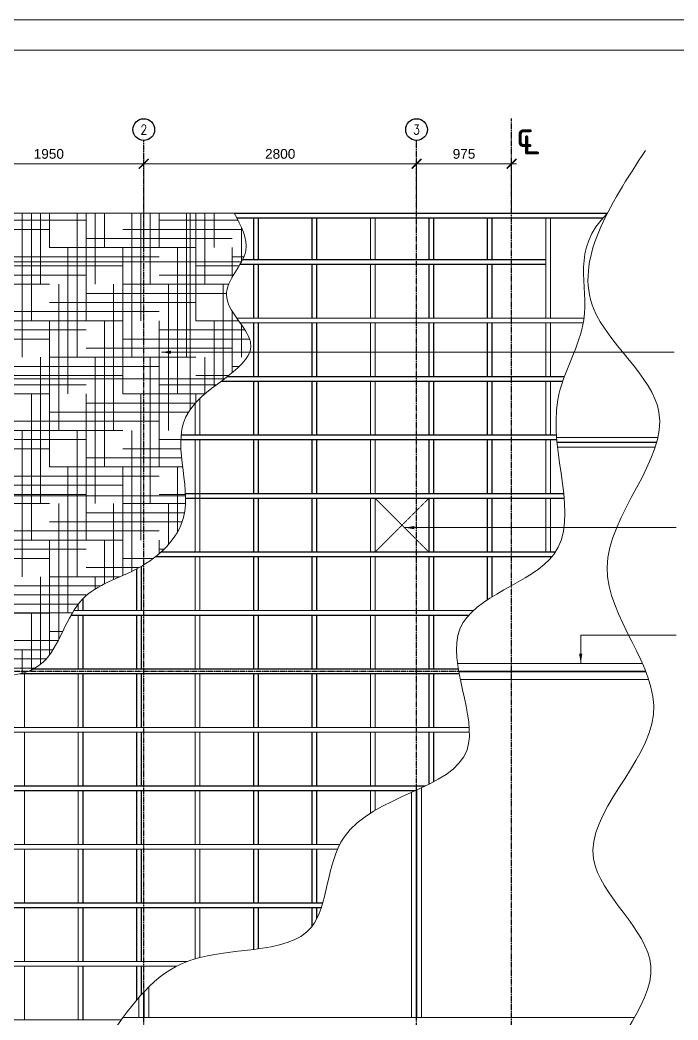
# Model space of a CAD drawing. Header units: millimetres. Extents: x -848390 to 452399, y -324112 to 148491.
# Drawn here: x -367107 to -360352, y -263308 to -253050 of the extents above; entities that cross this region are included whole.
import ezdxf
from ezdxf.enums import TextEntityAlignment as Align

# ---------------------------------------------------------------- set-up
doc = ezdxf.new("R2010")
doc.units = ezdxf.units.MM
doc.header["$PDSIZE"] = 200
doc.linetypes.add('CENTER2', pattern=[1.125, 0.75, -0.125, 0.125, -0.125])
doc.linetypes.add('HIDDEN', pattern=[9.525, 6.35, -3.175])
doc.layers.get('0').update_dxf_attribs({"lineweight": 13})
doc.layers.get('DEFPOINTS').update_dxf_attribs({"lineweight": 13})
for name, color, linetype in [('0DIM', 7, 'Continuous'), ('DIM', 7, 'Continuous'), ('GRID', 2, 'CENTER2'), ('TEXT', 7, 'Continuous')]:
    doc.layers.add(name, color=color, linetype=linetype)
doc.layers.add('I beam', color=15, linetype='HIDDEN', lineweight=9)
doc.layers.add('Roof sheet', color=1, linetype='Continuous', lineweight=9)
doc.styles.add('ARIAL', font='arial.ttf')
doc.styles.add('ROMANC', font='romanc', dxfattribs={"width": 0.8, "height": 0.38})
doc.dimstyles.new('1X50', dxfattribs={"dimscale": 50, "dimtxt": 2, "dimasz": 2, "dimexe": 1, "dimexo": 1, "dimgap": 1, "dimtad": 1, "dimdec": 0, "dimrnd": 1, "dimzin": 0, "dimdsep": 46, "dimtxsty": 'ARIAL', "dimblk": 'ARCHTICK', "dimcen": 2, "dimdle": 1, "dimclrd": 256, "dimclre": 256, "dimclrt": 7, "dimadec": 0, "dimazin": 0, "dimtfac": 1, "dimtdec": 0, "dimtofl": 0, "dimtmove": 0, "dimatfit": 3, "dimfxl": 0.18, "dimtolj": 1, "dimtzin": 0, "dimlwd": 9, "dimlwe": 9, "dimarcsym": 0})

# ---------------------------------------------------------------- blocks, each defined once
blk = doc.blocks.new('_ArchTick')
at = {"color": 0, "const_width": 0.15}
blk.add_lwpolyline([(-0.5, -0.5), (0.5, 0.5)], dxfattribs=at)
blk = doc.blocks.new('*D649')
at = {"layer": 'DEFPOINTS', "color": 0, "transparency": 16777216}
for p in [(-365836, -254525), (-367786, -254772), (-365836, -255453)]:
    blk.add_point(p, dxfattribs=at)
at = {"layer": 'DIM', "lineweight": 9, "transparency": 16777216}
for p, q in [((-367786, -254722), (-367786, -254475)), ((-365836, -255403), (-365836, -254475)), ((-367836, -254525), (-365786, -254525))]:
    blk.add_line(p, q, dxfattribs=at)
at = {"layer": 'DIM', "lineweight": 9, "transparency": 16777216, "xscale": 100, "yscale": 100, "zscale": 100, "rotation": 180}
blk.add_blockref('_ArchTick', (-367786, -254525), dxfattribs=at)
at = {"layer": 'DIM', "lineweight": 9, "transparency": 16777216, "xscale": 100, "yscale": 100, "zscale": 100}
blk.add_blockref('_ArchTick', (-365836, -254525), dxfattribs=at)
at = {"layer": 'DIM', "color": 7, "transparency": 16777216, "insert": (-366811, -254424), "char_height": 100, "attachment_point": 5, "style": 'ARIAL'}
blk.add_mtext('\\A1;1950', dxfattribs=at)
blk = doc.blocks.new('*D650')
at = {"layer": 'DEFPOINTS', "color": 0, "transparency": 16777216}
for p in [(-363036, -254525), (-363036, -255032), (-365836, -255453)]:
    blk.add_point(p, dxfattribs=at)
at = {"layer": 'DIM', "lineweight": 9, "transparency": 16777216}
for p, q in [((-365836, -255403), (-365836, -254475)), ((-363036, -254982), (-363036, -254475)), ((-365886, -254525), (-362986, -254525))]:
    blk.add_line(p, q, dxfattribs=at)
at = {"layer": 'DIM', "lineweight": 9, "transparency": 16777216, "xscale": 100, "yscale": 100, "zscale": 100, "rotation": 180}
blk.add_blockref('_ArchTick', (-365836, -254525), dxfattribs=at)
at = {"layer": 'DIM', "lineweight": 9, "transparency": 16777216, "xscale": 100, "yscale": 100, "zscale": 100}
blk.add_blockref('_ArchTick', (-363036, -254525), dxfattribs=at)
at = {"layer": 'DIM', "color": 7, "transparency": 16777216, "insert": (-364436, -254424), "char_height": 100, "attachment_point": 5, "style": 'ARIAL'}
blk.add_mtext('\\A1;2800', dxfattribs=at)
blk = doc.blocks.new('*D651')
at = {"layer": 'DEFPOINTS', "color": 0, "transparency": 16777216}
for p in [(-362061, -254525), (-363036, -255032), (-362061, -255033)]:
    blk.add_point(p, dxfattribs=at)
at = {"layer": 'DIM', "lineweight": 9, "transparency": 16777216}
for p, q in [((-363036, -254982), (-363036, -254475)), ((-362061, -254983), (-362061, -254475)), ((-363086, -254525), (-362011, -254525))]:
    blk.add_line(p, q, dxfattribs=at)
at = {"layer": 'DIM', "lineweight": 9, "transparency": 16777216, "xscale": 100, "yscale": 100, "zscale": 100, "rotation": 180}
blk.add_blockref('_ArchTick', (-363036, -254525), dxfattribs=at)
at = {"layer": 'DIM', "lineweight": 9, "transparency": 16777216, "xscale": 100, "yscale": 100, "zscale": 100}
blk.add_blockref('_ArchTick', (-362061, -254525), dxfattribs=at)
at = {"layer": 'DIM', "color": 7, "transparency": 16777216, "insert": (-362549, -254424), "char_height": 100, "attachment_point": 5, "style": 'ARIAL'}
blk.add_mtext('\\A1;975', dxfattribs=at)

msp = doc.modelspace()

# ---------------------------------------------------------------- hatches: boundary and pattern name
at = {"layer": 'Roof sheet'}
h = msp.add_hatch(dxfattribs=at)
h.set_pattern_fill('HOUND', color=8, scale=1500, style=0)
h.set_pattern_definition([(0, (-663052.49, -121885.6), (375, 93.75), [1500, -750]), (90, (-663052.49, -121885.6), (-93.75, -375), [1500, -750])])
edge = h.paths.add_edge_path()
edge.add_spline(control_points=[(-368707.22203, -260222.56946), (-368560.32826, -260077.43739), (-368379.20072, -259900.30312), (-368146.2036, -259830.45149), (-368107.22203, -259821.3749)], knot_values=[1939.246664808, 1939.246664808, 1939.246664808, 1939.246664808, 2536.7092923354, 2652.850156793, 2652.850156793, 2652.850156793, 2652.850156793], degree=3, periodic=0)
edge.add_spline(control_points=[(-368107.22203, -259821.3749), (-368005.58187, -259797.70868), (-367896.73079, -259789.62419), (-367786.22203, -259787.37542)], knot_values=[2652.850156793, 2652.850156793, 2652.850156793, 2652.850156793, 2955.6746903899, 2955.6746903899, 2955.6746903899, 2955.6746903899], degree=3, periodic=0)
edge.add_line((-367786.22203, -259787.37542), (-367786.22203, -259731.95579))
edge.add_line((-367786.22203, -259731.95579), (-370159.42271, -259731.95579))
edge.add_line((-370159.42271, -259731.95579), (-370159.42271, -260464.70147))
edge.add_spline(control_points=[(-370159.42271, -260464.70147), (-370074.34907, -260495.15423), (-369990.08296, -260523.05901), (-369907.22203, -260546.53007)], knot_values=[323.8926960087, 323.8926960087, 323.8926960087, 323.8926960087, 563.6027752812, 563.6027752812, 563.6027752812, 563.6027752812], degree=3, periodic=0)
edge.add_spline(control_points=[(-369907.22203, -260546.53007), (-369694.60452, -260606.75578), (-369491.23886, -260637.7893), (-369307.22203, -260607.77184)], knot_values=[563.6027752812, 563.6027752812, 563.6027752812, 563.6027752812, 1178.6882760509, 1178.6882760509, 1178.6882760509, 1178.6882760509], degree=3, periodic=0)
edge.add_spline(control_points=[(-369307.22203, -260607.77184), (-369231.88217, -260595.48215), (-369057.8717, -260541.12055), (-368906.79125, -260414.4083), (-368819.48752, -260331.95579)], knot_values=[1178.6882760509, 1178.6882760509, 1178.6882760509, 1178.6882760509, 1430.5155352752, 1786.492398277, 1786.492398277, 1786.492398277, 1786.492398277], degree=3, periodic=0)
edge.add_spline(control_points=[(-368819.48752, -260331.95579), (-368782.02436, -260296.57436), (-368744.7786, -260259.67562), (-368707.22203, -260222.56946)], knot_values=[1786.492398277, 1786.492398277, 1786.492398277, 1786.492398277, 1939.246664808, 1939.246664808, 1939.246664808, 1939.246664808], degree=3, periodic=0)
edge = h.paths.add_edge_path()
edge.add_line((-367024.07789, -259731.95579), (-367786.22203, -259731.95579))
edge.add_line((-367786.22203, -259731.95579), (-367786.22203, -259787.37542))
edge.add_spline(control_points=[(-367786.22203, -259787.37542), (-367693.29351, -259785.48439), (-367599.19277, -259787.72002), (-367507.22203, -259788.28691)], knot_values=[2955.6746903899, 2955.6746903899, 2955.6746903899, 2955.6746903899, 3210.3244925355, 3210.3244925355, 3210.3244925355, 3210.3244925355], degree=3, periodic=0)
edge.add_spline(control_points=[(-367507.22203, -259788.28691), (-367330.50069, -259789.37618), (-367161.64357, -259784.30419), (-367024.07789, -259731.95579)], knot_values=[3210.3244925355, 3210.3244925355, 3210.3244925355, 3210.3244925355, 3699.6328191842, 3699.6328191842, 3699.6328191842, 3699.6328191842], degree=3, periodic=0)
edge = h.paths.add_edge_path()
edge.add_spline(control_points=[(-367786.22203, -256563.67189), (-367818.85262, -256582.42794), (-368041.74586, -256681.64451), (-368543.32733, -256586.66794), (-368763.29225, -257352.26314), (-369435.32879, -257104.04094), (-369712.92759, -257669.78642), (-370036.7798, -257679.29366), (-370159.42271, -257658.74151)], knot_values=[327.8678902139, 327.8678902139, 327.8678902139, 327.8678902139, 432.0567212384, 995.3424965066, 1676.0810010595, 2072.3143224013, 2724.3352079747, 3084.0622455684, 3084.0622455684, 3084.0622455684, 3084.0622455684], degree=3, periodic=0)
edge.add_line((-370159.42271, -257658.74151), (-370159.42271, -259731.95579))
edge.add_line((-370159.42271, -259731.95579), (-367786.22203, -259731.95579))
edge.add_line((-367786.22203, -259731.95579), (-367786.22203, -256563.67189))
h.paths.add_polyline_path([(-364898.63299, -255050.09968), (-364908.56841, -255031.95579), (-365836.22203, -255031.95579), (-365836.22203, -258639.75285), (-365832.49345, -258637.48967), (-365815.61558, -258626.8811), (-365798.9008, -258616.0031), (-365782.36192, -258604.85904), (-365766.01172, -258593.4523), (-365749.863, -258581.78624), (-365733.92855, -258569.86424), (-365718.22117, -258557.68965), (-365702.75365, -258545.26586), (-365687.53879, -258532.59622), (-365672.58939, -258519.68411), (-365657.91823, -258506.53289), (-365643.53811, -258493.14594), (-365629.46182, -258479.52663), (-365615.70217, -258465.67832), (-365602.27194, -258451.60438), (-365589.18392, -258437.30818), (-365576.45093, -258422.7931), (-365564.08574, -258408.06249), (-365552.10115, -258393.11973), (-365540.50996, -258377.96819), (-365529.32496, -258362.61124), (-365518.55895, -258347.05224), (-365508.22472, -258331.29456), (-365498.33506, -258315.34158), (-365488.90277, -258299.19666), (-365479.94065, -258282.86317), (-365471.46149, -258266.34448), (-365463.47808, -258249.64396), (-365456.00321, -258232.76498), (-365449.04969, -258215.71091), (-365442.63031, -258198.48511), (-365436.75786, -258181.09096), (-365431.44513, -258163.53182), (-365426.70452, -258145.8111), (-365422.53325, -258127.93348), (-365418.90923, -258109.90529), (-365415.80912, -258091.73293), (-365413.20958, -258073.42285), (-365411.08727, -258054.98145), (-365409.41884, -258036.41517), (-365408.18097, -258017.73042), (-365407.35031, -257998.93364), (-365406.90351, -257980.03125), (-365406.81724, -257961.02966), (-365407.06816, -257941.9353), (-365407.63293, -257922.7546), (-365408.4882, -257903.49398), (-365409.61063, -257884.15986), (-365410.97689, -257864.75867), (-365412.56363, -257845.29682), (-365414.34752, -257825.78075), (-365416.30521, -257806.21688), (-365418.41337, -257786.61163), (-365420.64864, -257766.97142), (-365422.9877, -257747.30268), (-365425.4072, -257727.61183), (-365427.8838, -257707.90529), (-365430.39416, -257688.18949), (-365432.91493, -257668.47086), (-365435.42279, -257648.7558), (-365437.89439, -257629.05076), (-365440.30638, -257609.36215), (-365442.63543, -257589.6964), (-365444.8582, -257570.05992), (-365446.95134, -257550.45915), (-365448.89152, -257530.9005), (-365450.6554, -257511.39041), (-365452.21963, -257491.93528), (-365453.56088, -257472.54156), (-365454.65579, -257453.21565), (-365455.48105, -257433.96399), (-365456.01329, -257414.793), (-365456.22919, -257395.7091), (-365456.10539, -257376.71871), (-365455.61857, -257357.82826), (-365454.74538, -257339.04417), (-365453.46248, -257320.37287), (-365451.74653, -257301.82077), (-365449.57419, -257283.39431), (-365446.92212, -257265.09991), (-365443.76698, -257246.94398), (-365440.08542, -257228.93296), (-365435.85411, -257211.07326), (-365431.04971, -257193.37131), (-365425.64887, -257175.83354), (-365419.62826, -257158.46637), (-365412.96453, -257141.27621), (-365405.63435, -257124.2695), (-365397.61437, -257107.45266), (-365388.88125, -257090.8321), (-365379.41166, -257074.41427), (-365369.18231, -257058.20555), (-365358.18729, -257042.20859), (-365346.46211, -257026.41694), (-365334.04836, -257010.82287), (-365320.98761, -256995.41863), (-365307.32142, -256980.19647), (-365293.09137, -256965.14865), (-365278.33904, -256950.26742), (-365263.10599, -256935.54504), (-365247.43379, -256920.97376), (-365231.36402, -256906.54584), (-365214.93825, -256892.25354), (-365198.19805, -256878.0891), (-365181.185, -256864.04478), (-365163.94066, -256850.11283), (-365146.50661, -256836.28552), (-365128.92442, -256822.55509), (-365111.23566, -256808.9138), (-365093.48191, -256795.3539), (-365075.70473, -256781.86765), (-365057.9457, -256768.44731), (-365040.24639, -256755.08512), (-365022.64838, -256741.77335), (-365005.19323, -256728.50424), (-364987.92251, -256715.27006), (-364970.87781, -256702.06305), (-364954.10068, -256688.87548), (-364937.63271, -256675.69959), (-364921.51547, -256662.52764), (-364905.79052, -256649.35188), (-364890.49944, -256636.16458), (-364875.6838, -256622.95798), (-364861.38517, -256609.72434), (-364847.64513, -256596.45591), (-364834.50525, -256583.14495), (-364822.0071, -256569.78371), (-364810.19225, -256556.36445), (-364799.10227, -256542.87942), (-364788.77874, -256529.32088), (-364779.26322, -256515.68109), (-364770.5973, -256501.95228), (-364762.82254, -256488.12673), (-364755.98051, -256474.19668), (-364750.11279, -256460.1544), (-364745.26095, -256445.99212), (-364741.46656, -256431.70212), (-364738.77119, -256417.27664), (-364737.21641, -256402.70794), (-364736.8438, -256387.98827), (-364737.69493, -256373.10989), (-364739.81137, -256358.06505), (-364743.22563, -256342.84699), (-364747.88608, -256327.45797), (-364753.69554, -256311.90518), (-364760.55636, -256296.19583), (-364768.37089, -256280.33715), (-364777.04147, -256264.33638), (-364786.47046, -256248.20073), (-364796.56022, -256231.93742), (-364807.21308, -256215.5537), (-364818.33141, -256199.05676), (-364829.81755, -256182.45386), (-364841.57386, -256165.7522), (-364853.50269, -256148.95901), (-364865.50638, -256132.08153), (-364877.48729, -256115.12696), (-364889.34777, -256098.10255), (-364900.99017, -256081.01551), (-364912.31684, -256063.87307), (-364923.23013, -256046.68245), (-364933.6324, -256029.45088), (-364943.426, -256012.18559), (-364952.51327, -255994.8938), (-364960.79656, -255977.58273), (-364968.17824, -255960.2596), (-364974.56064, -255942.93166), (-364979.84613, -255925.60611), (-364983.93704, -255908.29019), (-364986.73574, -255890.99111), (-364988.14457, -255873.71611), (-364988.08051, -255856.47165), (-364986.5847, -255839.25766), (-364983.761, -255822.07081), (-364979.71371, -255804.90775), (-364974.54717, -255787.76509), (-364968.3657, -255770.63948), (-364961.27361, -255753.52756), (-364953.37522, -255736.42595), (-364944.77487, -255719.3313), (-364935.57686, -255702.24024), (-364925.88553, -255685.14941), (-364915.80518, -255668.05544), (-364905.44016, -255650.95496), (-364894.89476, -255633.84462), (-364884.27332, -255616.72104), (-364873.68016, -255599.58087), (-364863.2196, -255582.42074), (-364852.99596, -255565.23729), (-364843.11355, -255548.02715), (-364833.67672, -255530.78695), (-364824.78976, -255513.51333), (-364816.55701, -255496.20293), (-364809.08279, -255478.85239), (-364802.47141, -255461.45833), (-364796.8272, -255444.0174), (-364792.25449, -255426.52623), (-364788.85564, -255408.98153), (-364786.6641, -255391.38253), (-364785.62752, -255373.73164), (-364785.68813, -255356.03145), (-364786.7882, -255338.28456), (-364788.86997, -255320.49356), (-364791.8757, -255302.66104), (-364795.74765, -255284.7896), (-364800.42805, -255266.88183), (-364805.85917, -255248.94033), (-364811.98326, -255230.9677), (-364818.74257, -255212.96652), (-364826.07935, -255194.9394), (-364833.93586, -255176.88892), (-364842.25435, -255158.81769), (-364850.97707, -255140.72829), (-364860.04628, -255122.62333), (-364869.40422, -255104.50539), (-364878.99315, -255086.37707), (-364888.75532, -255068.24097)])
h.paths.add_polyline_path([(-365848.19278, -258647.03182), (-365836.22203, -258639.64468), (-365836.22203, -255031.95579), (-367256.30268, -255031.95579), (-367259.14863, -255038.32024), (-367261.98985, -255044.68656), (-367264.82161, -255051.05664), (-367267.6392, -255057.43234), (-367270.43788, -255063.81554), (-367273.21294, -255070.20813), (-367275.95963, -255076.61197), (-367278.67325, -255083.02894), (-367281.34905, -255089.46092), (-367283.98232, -255095.90979), (-367286.56833, -255102.37742), (-367289.10235, -255108.86568), (-367291.57965, -255115.37645), (-367293.99552, -255121.91161), (-367296.34522, -255128.47304), (-367298.62403, -255135.0626), (-367300.82722, -255141.68218), (-367302.95007, -255148.33365), (-367304.98784, -255155.01889), (-367306.93582, -255161.73978), (-367308.78928, -255168.49818), (-367310.54348, -255175.29598), (-367312.19372, -255182.13505), (-367313.73525, -255189.01727), (-367315.16335, -255195.94451), (-367316.4733, -255202.91866), (-367317.66038, -255209.94158), (-367318.71984, -255217.01515), (-367319.64698, -255224.14124), (-367320.43705, -255231.32175), (-367321.08535, -255238.55853), (-367321.58713, -255245.85346), (-367321.93767, -255253.20843), (-367322.13268, -255260.62511), (-367322.17468, -255268.10194), (-367322.07164, -255275.6348), (-367321.83169, -255283.2195), (-367321.46298, -255290.85182), (-367320.97363, -255298.52757), (-367320.37179, -255306.24255), (-367319.66558, -255313.99255), (-367318.86314, -255321.77338), (-367317.9726, -255329.58084), (-367317.0021, -255337.41072), (-367315.95978, -255345.25882), (-367314.85376, -255353.12094), (-367313.69219, -255360.99288), (-367312.48319, -255368.87045), (-367311.2349, -255376.74943), (-367309.95546, -255384.62563), (-367308.653, -255392.49485), (-367307.33565, -255400.35289), (-367306.01155, -255408.19554), (-367304.68883, -255416.01861), (-367303.37563, -255423.81789), (-367302.08008, -255431.58918), (-367300.81032, -255439.32829), (-367299.57448, -255447.03101), (-367298.38069, -255454.69314), (-367297.23709, -255462.31048), (-367296.15182, -255469.87882), (-367295.133, -255477.39398), (-367294.18878, -255484.85174), (-367293.32728, -255492.24791), (-367292.55665, -255499.57829), (-367291.88501, -255506.83866), (-367291.3205, -255514.02485), (-367290.87126, -255521.13263), (-367290.54541, -255528.15782), (-367290.3511, -255535.09621), (-367290.29646, -255541.9436), (-367290.38962, -255548.69578), (-367290.63872, -255555.34857), (-367291.05189, -255561.89775), (-367291.63726, -255568.33913), (-367292.40297, -255574.66851), (-367293.35716, -255580.88168), (-367294.50796, -255586.97444), (-367295.8635, -255592.9426), (-367297.43192, -255598.78195), (-367299.22135, -255604.4883), (-367301.23992, -255610.05743), (-367303.49578, -255615.48515), (-367305.99706, -255620.76726), (-367308.75188, -255625.89956), (-367311.76839, -255630.87785), (-367315.05471, -255635.69792), (-367318.61899, -255640.35558), (-367322.46936, -255644.84662), (-367326.60929, -255649.16938), (-367331.02884, -255653.3295), (-367335.71562, -255657.33397), (-367340.65725, -255661.18974), (-367345.84134, -255664.9038), (-367351.2555, -255668.4831), (-367356.88737, -255671.93464), (-367362.72454, -255675.26536), (-367368.75465, -255678.48226), (-367374.96529, -255681.59229), (-367381.3441, -255684.60244), (-367387.87869, -255687.51966), (-367394.55667, -255690.35094), (-367401.36566, -255693.10325), (-367408.29328, -255695.78355), (-367415.32715, -255698.39881), (-367422.45487, -255700.95602), (-367429.66407, -255703.46214), (-367436.94236, -255705.92414), (-367444.27736, -255708.34899), (-367451.65669, -255710.74367), (-367459.06796, -255713.11515), (-367466.49878, -255715.47039), (-367473.93679, -255717.81638), (-367481.36958, -255720.16008), (-367488.78478, -255722.50846), (-367496.17001, -255724.86849), (-367503.51288, -255727.24715), (-367510.801, -255729.6514), (-367518.022, -255732.08823), (-367525.16349, -255734.5646), (-367532.21308, -255737.08748), (-367539.1584, -255739.66384), (-367545.98706, -255742.30065), (-367552.68667, -255745.0049), (-367559.24485, -255747.78354), (-367565.64923, -255750.64355), (-367571.88741, -255753.5919), (-367577.94701, -255756.63556), (-367583.81565, -255759.78151), (-367589.48094, -255763.03672), (-367594.9305, -255766.40815), (-367600.15196, -255769.90278), (-367605.13291, -255773.52758), (-367609.86099, -255777.28952), (-367614.3238, -255781.19557), (-367618.51105, -255785.2516), (-367622.42461, -255789.45705), (-367626.07072, -255793.80903), (-367629.45563, -255798.30466), (-367632.5856, -255802.94103), (-367635.46689, -255807.71527), (-367638.10575, -255812.62449), (-367640.50843, -255817.6658), (-367642.68119, -255822.83631), (-367644.63028, -255828.13313), (-367646.36196, -255833.55337), (-367647.88248, -255839.09416), (-367649.19809, -255844.75258), (-367650.31506, -255850.52577), (-367651.23963, -255856.41083), (-367651.97806, -255862.40487), (-367652.5366, -255868.505), (-367652.92151, -255874.70834), (-367653.13905, -255881.012), (-367653.19546, -255887.41309), (-367653.097, -255893.90871), (-367652.84993, -255900.49599), (-367652.4605, -255907.17204), (-367651.93496, -255913.93396), (-367651.27958, -255920.77887), (-367650.5006, -255927.70388), (-367649.60427, -255934.70609), (-367648.59686, -255941.78264), (-367647.48462, -255948.93061), (-367646.2738, -255956.14713), (-367644.97065, -255963.42931), (-367643.58144, -255970.77426), (-367642.11241, -255978.17909), (-367640.56982, -255985.64092), (-367638.95992, -255993.15685), (-367637.28897, -256000.72399), (-367635.56323, -256008.33946), (-367633.78894, -256016.00037), (-367631.97237, -256023.70384), (-367630.11976, -256031.44696), (-367628.23737, -256039.22687), (-367626.33146, -256047.04065), (-367624.40828, -256054.88544), (-367622.47408, -256062.75834), (-367620.53512, -256070.65645), (-367618.59766, -256078.5769), (-367616.66794, -256086.5168), (-367614.75223, -256094.47325), (-367612.85677, -256102.44337), (-367610.98782, -256110.42427), (-367609.15164, -256118.41306), (-367607.35447, -256126.40686), (-367605.60259, -256134.40277), (-367603.90223, -256142.3979), (-367602.25965, -256150.38938), (-367600.68111, -256158.37431), (-367599.17287, -256166.34979), (-367597.74117, -256174.31295), (-367596.39228, -256182.2609), (-367595.13243, -256190.19074), (-367593.9679, -256198.09959), (-367592.90494, -256205.98457), (-367591.94979, -256213.84277), (-367591.10872, -256221.67132), (-367590.38797, -256229.46732), (-367589.79381, -256237.22789), (-367589.33248, -256244.95014), (-367589.01025, -256252.63118), (-367588.83336, -256260.26812), (-367588.80808, -256267.85807), (-367588.94064, -256275.39815), (-367589.23732, -256282.88547), (-367589.70436, -256290.31714), (-367590.34802, -256297.69026), (-367591.17454, -256305.00197), (-367592.1876, -256312.25003), (-367593.38515, -256319.43371), (-367594.76442, -256326.55248), (-367596.32258, -256333.60581), (-367598.05685, -256340.59316), (-367599.96442, -256347.51399), (-367602.04248, -256354.36778), (-367604.28825, -256361.15398), (-367606.69892, -256367.87207), (-367609.27168, -256374.5215), (-367612.00375, -256381.10175), (-367614.89231, -256387.61228), (-367617.93456, -256394.05256), (-367621.12771, -256400.42205), (-367624.46896, -256406.72021), (-367627.9555, -256412.94652), (-367631.58454, -256419.10043), (-367635.35326, -256425.18142), (-367639.25888, -256431.18895), (-367643.29859, -256437.12249), (-367647.46959, -256442.98149), (-367651.76908, -256448.76544), (-367656.19426, -256454.47378), (-367660.74233, -256460.106), (-367665.41049, -256465.66155), (-367670.19593, -256471.13989), (-367675.09586, -256476.54051), (-367680.10748, -256481.86285), (-367685.22798, -256487.10639), (-367690.45456, -256492.27059), (-367695.78443, -256497.35492), (-367701.21478, -256502.35885), (-367706.74282, -256507.28183), (-367712.36573, -256512.12334), (-367718.08073, -256516.88284), (-367723.88501, -256521.5598), (-367729.77576, -256526.15367), (-367735.7502, -256530.66394), (-367741.80551, -256535.09006), (-367747.9389, -256539.43149), (-367754.14757, -256543.68771), (-367760.42871, -256547.85819), (-367766.77953, -256551.94237), (-367773.19722, -256555.93974), (-367779.67899, -256559.84976), (-367786.22203, -256563.67189), (-367786.22203, -259731.95579), (-367024.40106, -259731.95579), (-367001.309, -259722.72808), (-366974.1929, -259710.12369), (-366948.04327, -259696.03899), (-366922.90553, -259680.39429), (-366898.82509, -259663.10986), (-366875.84736, -259644.10601), (-366854.01197, -259623.31189), (-366833.27628, -259600.78208), (-366813.53673, -259576.66415), (-366794.68831, -259551.10785), (-366776.62602, -259524.26292), (-366759.24485, -259496.27913), (-366742.4398, -259467.30621), (-366726.10586, -259437.49393), (-366710.13803, -259406.99203), (-366694.4313, -259375.95027), (-366678.88067, -259344.51839), (-366663.38113, -259312.84615), (-366647.82768, -259281.0833), (-366632.11532, -259249.37959), (-366616.13902, -259217.88477), (-366599.79381, -259186.7486), (-366582.97465, -259156.12081), (-366565.57656, -259126.15118), (-366547.49453, -259096.98944), (-366528.62355, -259068.78535), (-366508.85861, -259041.68865), (-366488.09472, -259015.84911), (-366466.22686, -258991.41647), (-366443.17465, -258968.50371), (-366418.97992, -258947.04122), (-366393.72233, -258926.90283), (-366367.48161, -258907.96235), (-366340.33744, -258890.09359), (-366312.36951, -258873.17035), (-366283.65754, -258857.06646), (-366254.28122, -258841.65572), (-366224.32023, -258826.81193), (-366193.85429, -258812.40892), (-366162.96309, -258798.32049), (-366131.72633, -258784.42046), (-366100.2237, -258770.58262), (-366068.53491, -258756.6808), (-366036.73964, -258742.58881), (-366004.91761, -258728.18044), (-365973.1485, -258713.32953), (-365941.51201, -258697.90986), (-365910.08785, -258681.79527), (-365878.95567, -258664.86031)])

# ---------------------------------------------------------------- linework, layer by layer
at = {"layer": '0DIM'}
for centre in [(-365836.22203, -254174.48222), (-363036.22203, -254174.48222)]:
    msp.add_circle(centre, 111.64911, dxfattribs=at)
at = {"layer": 'DEFPOINTS', "ltscale": 100}
msp.add_lwpolyline([(-373045.59116, -253050.09264), (-345351.64736, -253050.09264), (-345351.64736, -272667.10962), (-373045.59116, -272667.10962)], close=True, dxfattribs=at)
msp.add_lwpolyline([(-349929.71037, -271962.44168), (-349929.71037, -253754.76058, 0.4142135624), (-350325.86982, -253358.60113), (-372379.60267, -253358.60113, 0.4142135624), (-372775.76212, -253754.76058), (-372775.76212, -271962.44168, 0.4142135624), (-372379.60267, -272358.60113), (-350325.86982, -272358.60113, 0.4142135624)], format="xyb", close=True, dxfattribs=at)
at = {"layer": 'GRID'}
for p, q in [((-362061.22203, -267917.97785), (-362061.22203, -254061.29274)), ((-365836.22203, -267815.03677), (-365836.22203, -254286.13133)), ((-363036.22203, -267910.38442), (-363036.22203, -254286.13133)), ((-360684.16496, -259731.95579), (-371647.42289, -259731.95579))]:
    msp.add_line(p, q, dxfattribs=at)
at = {"layer": 'I beam', "linetype": 'Continuous'}
for p, q in [((-364908.56841, -255031.95579), (-361077.40565, -255031.95579)), ((-364881.35957, -255081.95579), (-361124.87849, -255081.95579)), ((-364710.07663, -255506.95579), (-364710.07663, -255081.95579)), ((-364660.07663, -255506.95579), (-364660.07663, -255081.95579)), ((-364110.07663, -255506.95579), (-364110.07663, -255081.95579)), ((-364060.07663, -255506.95579), (-364060.07663, -255081.95579)), ((-363510.07663, -255506.95579), (-363510.07663, -255081.95579)), ((-363460.07663, -255506.95579), (-363460.07663, -255081.95579)), ((-362910.07663, -255506.95579), (-362910.07663, -255081.95579)), ((-362860.07663, -255506.95579), (-362860.07663, -255081.95579)), ((-362310.07663, -255506.95579), (-362310.07663, -255081.95579)), ((-362260.07663, -255506.95579), (-362260.07663, -255081.95579)), ((-361710.07663, -256106.95579), (-361710.07663, -255081.95579)), ((-361660.07663, -256106.95579), (-361660.07663, -255081.95579)), ((-364821.58624, -255506.95579), (-361710.07663, -255506.95579)), ((-364848.1895, -255556.95579), (-361710.07663, -255556.95579)), ((-364710.07663, -256106.95579), (-364710.07663, -255556.95579)), ((-364660.07663, -256106.95579), (-364660.07663, -255556.95579)), ((-364110.07663, -256106.95579), (-364110.07663, -255556.95579)), ((-364060.07663, -256106.95579), (-364060.07663, -255556.95579)), ((-363510.07663, -256106.95579), (-363510.07663, -255556.95579)), ((-363460.07663, -256106.95579), (-363460.07663, -255556.95579)), ((-362910.07663, -256106.95579), (-362910.07663, -255556.95579)), ((-362860.07663, -256106.95579), (-362860.07663, -255556.95579)), ((-362310.07663, -256106.95579), (-362310.07663, -255556.95579)), ((-362260.07663, -256106.95579), (-362260.07663, -255556.95579)), ((-364883.20675, -256106.95579), (-361316.37299, -256106.95579)), ((-364847.81473, -256156.95579), (-361324.00823, -256156.95579)), ((-364710.07663, -256156.95579), (-364710.07663, -256706.95579)), ((-364660.07663, -256156.95579), (-364660.07663, -256706.95579)), ((-364110.07663, -256156.95579), (-364110.07663, -256706.95579)), ((-364060.07663, -256156.95579), (-364060.07663, -256706.95579)), ((-363510.07663, -256156.95579), (-363510.07663, -256706.95579)), ((-363460.07663, -256156.95579), (-363460.07663, -256706.95579)), ((-362910.07663, -256156.95579), (-362910.07663, -256706.95579)), ((-362860.07663, -256156.95579), (-362860.07663, -256706.95579)), ((-362310.07663, -256156.95579), (-362310.07663, -256706.95579)), ((-362260.07663, -256156.95579), (-362260.07663, -256706.95579)), ((-361710.07663, -256156.95579), (-361710.07663, -256706.95579)), ((-361660.07663, -256156.95579), (-361660.07663, -256706.95579)), ((-364977.16675, -256706.95579), (-361517.90111, -256706.95579)), ((-365042.72336, -256756.95579), (-361535.46732, -256756.95579)), ((-364710.07663, -256756.95579), (-364710.07663, -257306.95579)), ((-364660.07663, -256756.95579), (-364660.07663, -257306.95579)), ((-364110.07663, -256756.95579), (-364110.07663, -257306.95579)), ((-364060.07663, -256756.95579), (-364060.07663, -257306.95579)), ((-363510.07663, -256756.95579), (-363510.07663, -257306.95579)), ((-363460.07663, -256756.95579), (-363460.07663, -257306.95579)), ((-362910.07663, -256756.95579), (-362910.07663, -257306.95579)), ((-362860.07663, -256756.95579), (-362860.07663, -257306.95579)), ((-362310.07663, -256756.95579), (-362310.07663, -257306.95579)), ((-362260.07663, -256756.95579), (-362260.07663, -257306.95579)), ((-361710.07663, -256756.95579), (-361710.07663, -257306.95579)), ((-361660.07663, -256756.95579), (-361660.07663, -257306.95579)), ((-365260.07663, -256932.68596), (-365260.07663, -257306.95579)), ((-365310.07663, -256983.19989), (-365310.07663, -257306.95579)), ((-365455.58684, -257356.95579), (-361596.59629, -257356.95579)), ((-365452.26738, -257306.95579), (-361600.41719, -257306.95579)), ((-365310.07663, -258506.95579), (-365310.07663, -257356.95579)), ((-365260.07663, -258506.95579), (-365260.07663, -257356.95579)), ((-364710.07663, -257906.95579), (-364710.07663, -257356.95579)), ((-364660.07663, -257906.95579), (-364660.07663, -257356.95579)), ((-364110.07663, -257906.95579), (-364110.07663, -257356.95579)), ((-364060.07663, -257906.95579), (-364060.07663, -257356.95579)), ((-363510.07663, -257906.95579), (-363510.07663, -257356.95579)), ((-363460.07663, -257906.95579), (-363460.07663, -257356.95579)), ((-362910.07663, -257906.95579), (-362910.07663, -257356.95579)), ((-362860.07663, -257906.95579), (-362860.07663, -257356.95579)), ((-362310.07663, -257906.95579), (-362310.07663, -257356.95579)), ((-362260.07663, -257906.95579), (-362260.07663, -257356.95579)), ((-361710.07663, -257906.95579), (-361710.07663, -257356.95579)), ((-361660.07663, -257906.95579), (-361660.07663, -257356.95579)), ((-365408.31438, -257906.95579), (-361526.06739, -257906.95579)), ((-365406.84334, -257956.95579), (-361521.03665, -257956.95579)), ((-364710.07663, -258506.95579), (-364710.07663, -257956.95579)), ((-364660.07663, -258506.95579), (-364660.07663, -257956.95579)), ((-364110.07663, -258506.95579), (-364110.07663, -257956.95579)), ((-364060.07663, -258506.95579), (-364060.07663, -257956.95579)), ((-363510.07663, -258506.95579), (-363510.07663, -257956.95579)), ((-363460.07663, -258506.95579), (-363460.07663, -257956.95579)), ((-362910.07663, -258506.95579), (-362910.07663, -257956.95579)), ((-362860.07663, -258506.95579), (-362860.07663, -257956.95579)), ((-362310.07663, -258506.95579), (-362310.07663, -257956.95579)), ((-362260.07663, -258506.95579), (-362260.07663, -257956.95579)), ((-361710.07663, -258506.95579), (-361710.07663, -257956.95579)), ((-361660.07663, -258506.95579), (-361660.07663, -257956.95579)), ((-365717.29202, -258556.95579), (-361646.58542, -258556.95579)), ((-365658.3815, -258506.95579), (-361609.2595, -258506.95579)), ((-365310.07663, -259106.95579), (-365310.07663, -258556.95579)), ((-365260.07663, -259106.95579), (-365260.07663, -258556.95579)), ((-364710.07663, -259106.95579), (-364710.07663, -258556.95579)), ((-364660.07663, -259106.95579), (-364660.07663, -258556.95579)), ((-364110.07663, -259106.95579), (-364110.07663, -258556.95579)), ((-364060.07663, -259106.95579), (-364060.07663, -258556.95579)), ((-363510.07663, -259106.95579), (-363510.07663, -258556.95579)), ((-363460.07663, -259106.95579), (-363460.07663, -258556.95579)), ((-362910.07663, -259106.95579), (-362910.07663, -258556.95579)), ((-362860.07663, -259106.95579), (-362860.07663, -258556.95579)), ((-362310.07663, -258556.95579), (-362310.07663, -258999.61065)), ((-362260.07663, -258556.95579), (-362260.07663, -258967.83349)), ((-365910.07663, -259106.95579), (-365910.07663, -258681.78935)), ((-365860.07663, -259106.95579), (-365860.07663, -258654.05295)), ((-366460.07663, -259106.95579), (-366460.07663, -258985.03578)), ((-366460.07663, -259106.95579), (-366460.07663, -258985.03578)), ((-366553.82052, -259106.95579), (-362451.37995, -259106.95579)), ((-366510.07663, -259106.95579), (-366510.07663, -259043.28706)), ((-366510.07663, -259106.95579), (-366510.07663, -259043.28706)), ((-366583.44491, -259156.95579), (-362501.29718, -259156.95579)), ((-366510.07663, -259706.95579), (-366510.07663, -259156.95579)), ((-366510.07663, -259703.97321), (-366510.07663, -259156.95579)), ((-366460.07663, -259706.95579), (-366460.07663, -259156.95579)), ((-366460.07663, -259706.95579), (-366460.07663, -259156.95579)), ((-365910.07663, -259706.95579), (-365910.07663, -259156.95579)), ((-365860.07663, -259706.95579), (-365860.07663, -259156.95579)), ((-365310.07663, -259706.95579), (-365310.07663, -259156.95579)), ((-365260.07663, -259706.95579), (-365260.07663, -259156.95579)), ((-364710.07663, -259706.95579), (-364710.07663, -259156.95579)), ((-364660.07663, -259706.95579), (-364660.07663, -259156.95579)), ((-364110.07663, -259706.95579), (-364110.07663, -259156.95579)), ((-364060.07663, -259706.95579), (-364060.07663, -259156.95579)), ((-363510.07663, -259706.95579), (-363510.07663, -259156.95579)), ((-363460.07663, -259706.95579), (-363460.07663, -259156.95579)), ((-362910.07663, -259706.95579), (-362910.07663, -259156.95579)), ((-362860.07663, -259706.95579), (-362860.07663, -259156.95579)), ((-366967.97077, -259706.95579), (-362607.48006, -259706.95579)), ((-367105.71619, -259756.95579), (-362598.67147, -259756.95579)), ((-367060.07663, -260306.95579), (-367060.07663, -259744.38501)), ((-366510.07663, -260306.95579), (-366510.07663, -259756.95579)), ((-366460.07663, -260306.95579), (-366460.07663, -259756.95579)), ((-365910.07663, -260306.95579), (-365910.07663, -259756.95579)), ((-365860.07663, -260306.95579), (-365860.07663, -259756.95579)), ((-365310.07663, -260306.95579), (-365310.07663, -259756.95579)), ((-365260.07663, -260306.95579), (-365260.07663, -259756.95579)), ((-364710.07663, -260306.95579), (-364710.07663, -259756.95579)), ((-364660.07663, -260306.95579), (-364660.07663, -259756.95579)), ((-364110.07663, -260306.95579), (-364110.07663, -259756.95579)), ((-364060.07663, -260306.95579), (-364060.07663, -259756.95579)), ((-363510.07663, -260306.95579), (-363510.07663, -259756.95579)), ((-363460.07663, -260306.95579), (-363460.07663, -259756.95579)), ((-362910.07663, -260306.95579), (-362910.07663, -259756.95579)), ((-362860.07663, -260306.95579), (-362860.07663, -259756.95579)), ((-368793.29023, -260306.95579), (-362495.84135, -260306.95579)), ((-368846.29458, -260356.95579), (-362493.64917, -260356.95579)), ((-367060.07663, -260906.95579), (-367060.07663, -260356.95579)), ((-366510.07663, -260903.97321), (-366510.07663, -260356.95579)), ((-366460.07663, -260906.95579), (-366460.07663, -260356.95579)), ((-365910.07663, -260906.95579), (-365910.07663, -260356.95579)), ((-365860.07663, -260906.95579), (-365860.07663, -260356.95579)), ((-365310.07663, -260906.95579), (-365310.07663, -260356.95579)), ((-365260.07663, -260906.95579), (-365260.07663, -260356.95579)), ((-364710.07663, -260903.97321), (-364710.07663, -260356.95579)), ((-364660.07663, -260906.95579), (-364660.07663, -260356.95579)), ((-364110.07663, -260906.95579), (-364110.07663, -260356.95579)), ((-364060.07663, -260906.95579), (-364060.07663, -260356.95579)), ((-363510.07663, -260906.95579), (-363510.07663, -260356.95579)), ((-363460.07663, -260906.95579), (-363460.07663, -260356.95579)), ((-362910.07663, -260889.96664), (-362910.07663, -260356.95579)), ((-362860.07663, -260864.09257), (-362860.07663, -260356.95579)), ((-367660.07663, -260906.95579), (-362944.46358, -260906.95579)), ((-367660.07663, -260956.95579), (-363051.00863, -260956.95579)), ((-367060.07663, -260956.95579), (-367060.07663, -261506.95579)), ((-366510.07663, -260959.93838), (-366510.07663, -261506.95579)), ((-366460.07663, -260956.95579), (-366460.07663, -261506.95579)), ((-365910.07663, -260956.95579), (-365910.07663, -261506.95579)), ((-365860.07663, -260956.95579), (-365860.07663, -261506.95579)), ((-365310.07663, -260956.95579), (-365310.07663, -261506.95579)), ((-365260.07663, -260956.95579), (-365260.07663, -261506.95579)), ((-364710.07663, -260959.93838), (-364710.07663, -261506.95579)), ((-364660.07663, -260956.95579), (-364660.07663, -261506.95579)), ((-364110.07663, -260956.95579), (-364110.07663, -261506.95579)), ((-364060.07663, -260956.95579), (-364060.07663, -261506.95579)), ((-363510.07663, -260956.95579), (-363510.07663, -261186.15913)), ((-363460.07663, -260956.95579), (-363460.07663, -261155.94125)), ((-370060.07663, -261506.95579), (-363823.61115, -261506.95579)), ((-370060.07663, -261556.95579), (-363847.15564, -261556.95579)), ((-367060.07663, -261556.95579), (-367060.07663, -262106.95579)), ((-366510.07663, -261556.95579), (-366510.07663, -262106.95579)), ((-366460.07663, -261556.95579), (-366460.07663, -262106.95579)), ((-365910.07663, -261556.95579), (-365910.07663, -262106.95579)), ((-365860.07663, -261556.95579), (-365860.07663, -262106.95579)), ((-365310.07663, -261556.95579), (-365310.07663, -262106.95579)), ((-365260.07663, -261556.95579), (-365260.07663, -262106.95579)), ((-364710.07663, -261556.95579), (-364710.07663, -262106.95579)), ((-364660.07663, -261556.95579), (-364660.07663, -262106.95579)), ((-364110.07663, -261556.95579), (-364110.07663, -262106.95579)), ((-364060.07663, -261556.95579), (-364060.07663, -262106.95579)), ((-367660.07663, -262106.95579), (-363999.65263, -262106.95579)), ((-367660.07663, -262156.95579), (-364015.08013, -262156.95579)), ((-367060.07663, -262706.95579), (-367060.07663, -262156.95579)), ((-366510.07663, -262706.95579), (-366510.07663, -262156.95579)), ((-366460.07663, -262706.95579), (-366460.07663, -262156.95579)), ((-365910.07663, -262706.95579), (-365910.07663, -262156.95579)), ((-365860.07663, -262706.95579), (-365860.07663, -262156.95579)), ((-365310.07663, -262681.20008), (-365310.07663, -262156.95579)), ((-365260.07663, -262667.45157), (-365260.07663, -262156.95579)), ((-364710.07663, -262583.49928), (-364710.07663, -262156.95579)), ((-364660.07663, -262576.94165), (-364660.07663, -262156.95579)), ((-364110.07663, -262348.76125), (-364110.07663, -262156.95579)), ((-364060.07663, -262268.12318), (-364060.07663, -262156.95579)), ((-370060.07663, -262706.95579), (-365387.8905, -262706.95579)), ((-370060.07663, -262756.95579), (-365500.9661, -262756.95579)), ((-367060.07663, -263306.95579), (-367060.07663, -262756.95579)), ((-366510.07663, -263306.95579), (-366510.07663, -262756.95579)), ((-366460.07663, -263306.95579), (-366460.07663, -262756.95579)), ((-365910.07663, -263103.77135), (-365910.07663, -262756.95579)), ((-365860.07663, -263046.4972), (-365860.07663, -262756.95579)), ((-370060.07663, -263306.95579), (-366066.8448, -263306.95579))]:
    msp.add_line(p, q, dxfattribs=at)
at = {"layer": 'I beam', "color": 5, "linetype": 'HIDDEN', "ltscale": 0.1}
for p, q in [((-364907.4722, -255033.95579), (-361079.42931, -255033.95579)), ((-364882.43313, -255079.95579), (-361123.10212, -255079.95579)), ((-364708.07663, -255506.95579), (-364708.07663, -255081.95579)), ((-364662.07663, -255506.95579), (-364662.07663, -255081.95579)), ((-364108.07663, -255506.95579), (-364108.07663, -255081.95579)), ((-364062.07663, -255506.95579), (-364062.07663, -255081.95579)), ((-363508.07663, -255506.95579), (-363508.07663, -255081.95579)), ((-363462.07663, -255506.95579), (-363462.07663, -255081.95579)), ((-362908.07663, -255506.95579), (-362908.07663, -255081.95579)), ((-362862.07663, -255506.95579), (-362862.07663, -255081.95579)), ((-362308.07663, -255506.95579), (-362308.07663, -255081.95579)), ((-362262.07663, -255506.95579), (-362262.07663, -255081.95579)), ((-361708.07663, -256106.95579), (-361708.07663, -255081.95579)), ((-361662.07663, -256106.95579), (-361662.07663, -255081.95579)), ((-364822.55271, -255508.95579), (-361710.07663, -255508.95579)), ((-364847.04244, -255554.95579), (-361710.07663, -255554.95579)), ((-364708.07663, -256106.95579), (-364708.07663, -255556.95579)), ((-364662.07663, -256106.95579), (-364662.07663, -255556.95579)), ((-364108.07663, -256106.95579), (-364108.07663, -255556.95579)), ((-364062.07663, -256106.95579), (-364062.07663, -255556.95579)), ((-363508.07663, -256106.95579), (-363508.07663, -255556.95579)), ((-363462.07663, -256106.95579), (-363462.07663, -255556.95579)), ((-362908.07663, -256106.95579), (-362908.07663, -255556.95579)), ((-362862.07663, -256106.95579), (-362862.07663, -255556.95579)), ((-362308.07663, -256106.95579), (-362308.07663, -255556.95579)), ((-362262.07663, -256106.95579), (-362262.07663, -255556.95579)), ((-364881.811, -256108.95579), (-361316.61858, -256108.95579)), ((-364849.23643, -256154.95579), (-361323.64349, -256154.95579)), ((-364708.07663, -256156.95579), (-364708.07663, -256706.95579)), ((-364662.07663, -256156.95579), (-364662.07663, -256706.95579)), ((-364108.07663, -256156.95579), (-364108.07663, -256706.95579)), ((-364062.07663, -256156.95579), (-364062.07663, -256706.95579)), ((-363508.07663, -256156.95579), (-363508.07663, -256706.95579)), ((-363462.07663, -256156.95579), (-363462.07663, -256706.95579)), ((-362908.07663, -256156.95579), (-362908.07663, -256706.95579)), ((-362862.07663, -256156.95579), (-362862.07663, -256706.95579)), ((-362308.07663, -256156.95579), (-362308.07663, -256706.95579)), ((-362262.07663, -256156.95579), (-362262.07663, -256706.95579)), ((-361708.07663, -256156.95579), (-361708.07663, -256706.95579)), ((-361662.07663, -256156.95579), (-361662.07663, -256706.95579)), ((-364979.74645, -256708.95579), (-361518.62937, -256708.95579)), ((-365040.07517, -256754.95579), (-361534.79211, -256754.95579)), ((-364708.07663, -256756.95579), (-364708.07663, -257306.95579)), ((-364662.07663, -256756.95579), (-364662.07663, -257306.95579)), ((-364108.07663, -256756.95579), (-364108.07663, -257306.95579)), ((-364062.07663, -256756.95579), (-364062.07663, -257306.95579)), ((-363508.07663, -256756.95579), (-363508.07663, -257306.95579)), ((-363462.07663, -256756.95579), (-363462.07663, -257306.95579)), ((-362908.07663, -256756.95579), (-362908.07663, -257306.95579)), ((-362862.07663, -256756.95579), (-362862.07663, -257306.95579)), ((-362308.07663, -256756.95579), (-362308.07663, -257306.95579)), ((-362262.07663, -256756.95579), (-362262.07663, -257306.95579)), ((-361708.07663, -256756.95579), (-361708.07663, -257306.95579)), ((-361662.07663, -256756.95579), (-361662.07663, -257306.95579)), ((-365262.07663, -256934.57114), (-365262.07663, -257306.95579)), ((-365308.07663, -256981.01661), (-365308.07663, -257306.95579)), ((-365455.51093, -257354.95579), (-361596.76772, -257354.95579)), ((-365452.4606, -257308.95579), (-361600.28384, -257308.95579)), ((-365308.07663, -258506.95579), (-365308.07663, -257356.95579)), ((-365262.07663, -258506.95579), (-365262.07663, -257356.95579)), ((-364708.07663, -257906.95579), (-364708.07663, -257356.95579)), ((-364662.07663, -257906.95579), (-364662.07663, -257356.95579)), ((-364108.07663, -257906.95579), (-364108.07663, -257356.95579)), ((-364062.07663, -257906.95579), (-364062.07663, -257356.95579)), ((-363508.07663, -257906.95579), (-363508.07663, -257356.95579)), ((-363462.07663, -257906.95579), (-363462.07663, -257356.95579)), ((-362908.07663, -257906.95579), (-362908.07663, -257356.95579)), ((-362862.07663, -257906.95579), (-362862.07663, -257356.95579)), ((-362308.07663, -257906.95579), (-362308.07663, -257356.95579)), ((-362262.07663, -257906.95579), (-362262.07663, -257356.95579)), ((-361708.07663, -257906.95579), (-361708.07663, -257356.95579)), ((-361662.07663, -257906.95579), (-361662.07663, -257356.95579)), ((-361594.60651, -257379.05579), (-360570.18903, -257379.05579)), ((-361594.05625, -257384.85579), (-360571.81679, -257384.85579)), ((-365408.21788, -257908.95579), (-361525.84954, -257908.95579)), ((-365406.8617, -257954.95579), (-361521.22001, -257954.95579)), ((-364708.07663, -258506.95579), (-364708.07663, -257956.95579)), ((-364662.07663, -258506.95579), (-364662.07663, -257956.95579)), ((-364108.07663, -258506.95579), (-364108.07663, -257956.95579)), ((-364062.07663, -258506.95579), (-364062.07663, -257956.95579)), ((-363508.07663, -258506.95579), (-363508.07663, -257956.95579)), ((-363462.07663, -258506.95579), (-363462.07663, -257956.95579)), ((-363460.07663, -257956.95579), (-362910.07663, -258506.95579)), ((-363460.07663, -258506.95579), (-362910.07663, -257956.95579)), ((-362908.07663, -258506.95579), (-362908.07663, -257956.95579)), ((-362862.07663, -258506.95579), (-362862.07663, -257956.95579)), ((-362308.07663, -258506.95579), (-362308.07663, -257956.95579)), ((-362262.07663, -258506.95579), (-362262.07663, -257956.95579)), ((-361708.07663, -258506.95579), (-361708.07663, -257956.95579)), ((-361662.07663, -258506.95579), (-361662.07663, -257956.95579)), ((-365714.76977, -258554.95579), (-361644.90545, -258554.95579)), ((-365660.58002, -258508.95579), (-361610.57464, -258508.95579)), ((-365308.07663, -259106.95579), (-365308.07663, -258556.95579)), ((-365262.07663, -259106.95579), (-365262.07663, -258556.95579)), ((-364708.07663, -259106.95579), (-364708.07663, -258556.95579)), ((-364662.07663, -259106.95579), (-364662.07663, -258556.95579)), ((-364108.07663, -259106.95579), (-364108.07663, -258556.95579)), ((-364062.07663, -259106.95579), (-364062.07663, -258556.95579)), ((-363508.07663, -259106.95579), (-363508.07663, -258556.95579)), ((-363462.07663, -259106.95579), (-363462.07663, -258556.95579)), ((-362908.07663, -259106.95579), (-362908.07663, -258556.95579)), ((-362862.07663, -259106.95579), (-362862.07663, -258556.95579)), ((-362308.07663, -258556.95579), (-362308.07663, -258998.2971)), ((-362262.07663, -258556.95579), (-362262.07663, -258969.0665)), ((-365908.07663, -259106.95579), (-365908.07663, -258680.73246)), ((-365862.07663, -259106.95579), (-365862.07663, -258655.21782)), ((-366462.07663, -259106.95579), (-366462.07663, -258987.08797)), ((-366462.07663, -259106.95579), (-366462.07663, -258987.08797)), ((-366555.07081, -259108.95579), (-362453.56877, -259108.95579)), ((-366508.07663, -259106.95579), (-366508.07663, -259040.66733)), ((-366508.07663, -259106.95579), (-366508.07663, -259040.66733)), ((-366582.31732, -259154.95579), (-362499.49068, -259154.95579)), ((-366508.07663, -259706.95579), (-366508.07663, -259156.95579)), ((-366508.07663, -259702.36111), (-366508.07663, -259156.95579)), ((-366462.07663, -259706.95579), (-366462.07663, -259156.95579)), ((-366462.07663, -259706.95579), (-366462.07663, -259156.95579)), ((-365908.07663, -259706.95579), (-365908.07663, -259156.95579)), ((-365862.07663, -259706.95579), (-365862.07663, -259156.95579)), ((-365308.07663, -259706.95579), (-365308.07663, -259156.95579)), ((-365262.07663, -259706.95579), (-365262.07663, -259156.95579)), ((-364708.07663, -259706.95579), (-364708.07663, -259156.95579)), ((-364662.07663, -259706.95579), (-364662.07663, -259156.95579)), ((-364108.07663, -259706.95579), (-364108.07663, -259156.95579)), ((-364062.07663, -259706.95579), (-364062.07663, -259156.95579)), ((-363508.07663, -259706.95579), (-363508.07663, -259156.95579)), ((-363462.07663, -259706.95579), (-363462.07663, -259156.95579)), ((-362908.07663, -259706.95579), (-362908.07663, -259156.95579)), ((-362862.07663, -259706.95579), (-362862.07663, -259156.95579)), ((-366971.87399, -259708.95579), (-362607.14979, -259708.95579)), ((-362603.74975, -259728.90579), (-360685.36856, -259728.90579)), ((-367097.6204, -259754.95579), (-362599.04415, -259754.95579)), ((-367062.07663, -260306.95579), (-367062.07663, -259745.00582)), ((-366508.07663, -260306.95579), (-366508.07663, -259756.95579)), ((-366462.07663, -260306.95579), (-366462.07663, -259756.95579)), ((-365908.07663, -260306.95579), (-365908.07663, -259756.95579)), ((-365862.07663, -260306.95579), (-365862.07663, -259756.95579)), ((-365308.07663, -260306.95579), (-365308.07663, -259756.95579)), ((-365262.07663, -260306.95579), (-365262.07663, -259756.95579)), ((-364708.07663, -260306.95579), (-364708.07663, -259756.95579)), ((-364662.07663, -260306.95579), (-364662.07663, -259756.95579)), ((-364108.07663, -260306.95579), (-364108.07663, -259756.95579)), ((-364062.07663, -260306.95579), (-364062.07663, -259756.95579)), ((-363508.07663, -260306.95579), (-363508.07663, -259756.95579)), ((-363462.07663, -260306.95579), (-363462.07663, -259756.95579)), ((-362908.07663, -260306.95579), (-362908.07663, -259756.95579)), ((-362862.07663, -260306.95579), (-362862.07663, -259756.95579)), ((-362602.67363, -259735.00579), (-360682.96749, -259735.00579)), ((-368795.36783, -260308.95579), (-362495.70251, -260308.95579)), ((-368844.12297, -260354.95579), (-362493.68195, -260354.95579)), ((-367062.07663, -260906.95579), (-367062.07663, -260356.95579)), ((-366508.07663, -260902.36111), (-366508.07663, -260356.95579)), ((-366462.07663, -260906.95579), (-366462.07663, -260356.95579)), ((-365908.07663, -260906.95579), (-365908.07663, -260356.95579)), ((-365862.07663, -260906.95579), (-365862.07663, -260356.95579)), ((-365308.07663, -260906.95579), (-365308.07663, -260356.95579)), ((-365262.07663, -260906.95579), (-365262.07663, -260356.95579)), ((-364708.07663, -260902.36111), (-364708.07663, -260356.95579)), ((-364662.07663, -260906.95579), (-364662.07663, -260356.95579)), ((-364108.07663, -260906.95579), (-364108.07663, -260356.95579)), ((-364062.07663, -260906.95579), (-364062.07663, -260356.95579)), ((-363508.07663, -260906.95579), (-363508.07663, -260356.95579)), ((-363462.07663, -260906.95579), (-363462.07663, -260356.95579)), ((-362908.07663, -260888.96049), (-362908.07663, -260356.95579)), ((-362862.07663, -260865.15941), (-362862.07663, -260356.95579)), ((-367660.07663, -260908.95579), (-362948.58402, -260908.95579)), ((-367660.07663, -260954.95579), (-363046.63715, -260954.95579)), ((-367062.07663, -260956.95579), (-367062.07663, -261506.95579)), ((-366462.07663, -260956.95579), (-366462.07663, -261506.95579)), ((-365908.07663, -260956.95579), (-365908.07663, -261506.95579)), ((-365862.07663, -260956.95579), (-365862.07663, -261506.95579)), ((-365308.07663, -260956.95579), (-365308.07663, -261506.95579)), ((-365262.07663, -260956.95579), (-365262.07663, -261506.95579)), ((-364662.07663, -260956.95579), (-364662.07663, -261506.95579)), ((-364108.07663, -260956.95579), (-364108.07663, -261506.95579)), ((-364062.07663, -260956.95579), (-364062.07663, -261506.95579)), ((-363508.07663, -260956.95579), (-363508.07663, -261184.90121)), ((-363462.07663, -260956.95579), (-363462.07663, -261157.10439)), ((-363039.12203, -260951.51063), (-363039.12203, -263281.15579)), ((-363033.32203, -260948.84523), (-363033.32203, -263281.15579)), ((-366508.07663, -260961.55048), (-366508.07663, -261506.95579)), ((-364708.07663, -260961.55048), (-364708.07663, -261506.95579)), ((-370060.07663, -261508.95579), (-363824.63071, -261508.95579)), ((-370060.07663, -261554.95579), (-363846.28555, -261554.95579)), ((-367062.07663, -261556.95579), (-367062.07663, -262106.95579)), ((-366508.07663, -261556.95579), (-366508.07663, -262106.95579)), ((-366462.07663, -261556.95579), (-366462.07663, -262106.95579)), ((-365908.07663, -261556.95579), (-365908.07663, -262106.95579)), ((-365862.07663, -261556.95579), (-365862.07663, -262106.95579)), ((-365308.07663, -261556.95579), (-365308.07663, -262106.95579)), ((-365262.07663, -261556.95579), (-365262.07663, -262106.95579)), ((-364708.07663, -261556.95579), (-364708.07663, -262106.95579)), ((-364662.07663, -261556.95579), (-364662.07663, -262106.95579)), ((-364108.07663, -261556.95579), (-364108.07663, -262106.95579)), ((-364062.07663, -261556.95579), (-364062.07663, -262106.95579)), ((-367660.07663, -262108.95579), (-364000.23154, -262108.95579)), ((-367660.07663, -262154.95579), (-364014.42039, -262154.95579)), ((-367062.07663, -262706.95579), (-367062.07663, -262156.95579)), ((-366508.07663, -262706.95579), (-366508.07663, -262156.95579)), ((-366462.07663, -262706.95579), (-366462.07663, -262156.95579)), ((-365908.07663, -262706.95579), (-365908.07663, -262156.95579)), ((-365862.07663, -262706.95579), (-365862.07663, -262156.95579)), ((-365308.07663, -262680.6119), (-365308.07663, -262156.95579)), ((-365262.07663, -262667.96523), (-365262.07663, -262156.95579)), ((-364708.07663, -262583.24675), (-364708.07663, -262156.95579)), ((-364662.07663, -262577.21503), (-364662.07663, -262156.95579)), ((-364108.07663, -262346.15327), (-364108.07663, -262156.95579)), ((-364062.07663, -262272.07332), (-364062.07663, -262156.95579)), ((-370060.07663, -262708.95579), (-365393.24562, -262708.95579)), ((-370060.07663, -262754.95579), (-365497.10547, -262754.95579)), ((-367062.07663, -263306.95579), (-367062.07663, -262756.95579)), ((-366508.07663, -263306.95579), (-366508.07663, -262756.95579)), ((-366462.07663, -263306.95579), (-366462.07663, -262756.95579)), ((-365908.07663, -263101.40362), (-365908.07663, -262756.95579)), ((-365862.07663, -263048.7102), (-365862.07663, -262756.95579)), ((-365839.12203, -263023.70929), (-365839.12203, -263281.15579)), ((-365833.32203, -263017.53109), (-365833.32203, -263281.15579))]:
    msp.add_line(p, q, dxfattribs=at)
at = {"layer": 'I beam'}
for p, q in [((-361598.69181, -257331.15579), (-360558.15072, -257331.15579)), ((-361589.10406, -257432.75579), (-360586.55635, -257432.75579)), ((-362616.04228, -259649.40579), (-360718.70933, -259649.40579)), ((-362587.35967, -259814.50579), (-360654.10242, -259814.50579)), ((-362985.42203, -260926.5548), (-362985.42203, -263281.15579)), ((-363087.02203, -260973.34519), (-363087.02203, -263281.15579)), ((-365785.42203, -262968.6732), (-365785.42203, -263281.15579)), ((-365887.02203, -263076.86212), (-365887.02203, -263281.15579)), ((-366048.17047, -263281.15579), (-360800.00466, -263281.15579))]:
    msp.add_line(p, q, dxfattribs=at)
at = {"layer": 'Roof sheet'}
msp.add_line((-370507.22203, -255031.95579), (-361077.40565, -255031.95579), dxfattribs=at)
for points in [[(-367290.42254, -255531.95579), (-365359.42271, -255531.95579), (-365359.42271, -255031.95579)], [(-365359.42271, -255031.95579), (-365359.42271, -255531.95579), (-364834.29976, -255531.95579)], [(-367759.42271, -256547.19915), (-367759.42271, -256731.95579), (-365359.42271, -256731.95579), (-365359.42271, -255531.95579), (-367290.42254, -255531.95579)], [(-364834.29976, -255531.95579), (-365359.42271, -255531.95579), (-365359.42271, -256731.95579), (-365009.72241, -256731.95579)], [(-365359.42271, -257043.94322), (-365359.42271, -256731.95579), (-367759.42271, -256731.95579), (-367759.42271, -257931.95579), (-365407.32462, -257931.95579)], [(-365407.32462, -257931.95579), (-367759.42271, -257931.95579), (-367759.42271, -259131.95579), (-366569.03098, -259131.95579)], [(-366569.03098, -259131.95579), (-367759.42271, -259131.95579), (-367759.42271, -259786.93969)]]:
    msp.add_lwpolyline(points, dxfattribs=at)
msp.add_spline([(-360687.70791, -254388.82669), (-361219.23075, -256009.93288), (-360547.83346, -257072.03704), (-361079.3563, -258665.19303), (-360603.78343, -260174.49892), (-361219.23075, -261655.8546), (-360631.36234, -262754.39451), (-361134.91066, -264068.04949), (-360687.31231, -265241.95395), (-361162.88518, -266443.80862), (-360631.36234, -267422.06217), (-361304.33782, -268191.65662)], degree=3, dxfattribs=at)
for points, knots in [([(-370159.42271, -260464.70147), (-369766.67981, -260605.28681), (-369015.75995, -260777.81824), (-368291.8005, -259504.08416), (-366820.19601, -260043.3958), (-366577.91983, -258897.64458), (-365854.97233, -258725.72563), (-365187.61912, -258083.87247), (-365779.64394, -256997.95532), (-364397.22551, -256505.56183), (-365180.21627, -255880.46382), (-364679.25778, -255450.32364), (-364837.57372, -255161.48269), (-364908.56841, -255031.95579)], [323.8926960087, 323.8926960087, 323.8926960087, 323.8926960087, 1430.5155352752, 2536.7092923354, 3907.8113441973, 4669.5324869653, 5328.0218808871, 6020.3750207312, 7113.8938202885, 8061.1949108527, 8605.293969033, 9099.951712964, 9502.1226400708, 9502.1226400708, 9502.1226400708, 9502.1226400708]), ([(-370110.07663, -264740.51865), (-369908.19888, -264832.70954), (-369238.72007, -265028.54259), (-368392.92704, -263696.11717), (-366473.38848, -264682.87014), (-365957.38243, -262346.34726), (-363904.69333, -262749.0377), (-364007.69973, -261028.06927), (-361998.35764, -260908.19191), (-363056.45219, -259077.1991), (-361077.61549, -258669.76917), (-361865.65566, -257154.71055), (-361124.32763, -256042.51214), (-361457.91663, -255407.03597), (-361077.40565, -255031.95579)], [406.6037604566, 406.6037604566, 406.6037604566, 406.6037604566, 1033.3460932867, 2538.1816940787, 3863.4567604506, 5915.3341587676, 7301.1576665209, 8284.5209588861, 9831.6458555574, 11072.0773051155, 12313.6480184197, 13894.4510828964, 14723.7339614907, 15831.0122967406, 15831.0122967406, 15831.0122967406, 15831.0122967406])]:
    msp.add_open_spline(points, degree=3, knots=knots, dxfattribs=at)

# ---------------------------------------------------------------- texts
at = {"layer": '0DIM', "style": 'ROMANC', "width": 0.8}
for s, p in [('2', (-365836.22203, -254174.48222)), ('3', (-363036.22203, -254174.48222))]:
    msp.add_text(s, height=99, dxfattribs=at).set_placement(p, align=Align.MIDDLE_CENTER)
at = {"layer": 'TEXT', "insert": (-362015.81736, -254098.68857), "char_height": 300, "width": 3696.3830789, "attachment_point": 1, "style": 'ARIAL'}
msp.add_mtext('{\\fISOCPEUR|b0|i0|c0|p34;℄}', dxfattribs=at)

# ---------------------------------------------------------------- dimensions: what is measured, and where the dimension line sits
at = {"layer": 'DIM'}
for base, p1, p2, picture, middle in [((-365836.22203, -254524.73492), (-367786.22203, -254771.75659), (-365836.22203, -255452.51436), '*D649', (-366811.22203, -254423.67762)), ((-363036.22203, -254524.73492), (-365836.22203, -255452.51436), (-363036.22203, -255031.95579), '*D650', (-364436.22203, -254423.67762)), ((-362061.22203, -254524.73492), (-363036.22203, -255031.95579), (-362061.22203, -255033.01889), '*D651', (-362548.72203, -254423.67762))]:
    dim = msp.add_linear_dim(base=base, p1=p1, p2=p2, angle=180, dimstyle='1X50', dxfattribs=at)
    dim.commit()
    dim.dimension.update_dxf_attribs({"geometry": picture, "text_midpoint": middle})

# ---------------------------------------------------------------- leaders
for points in [[(-365655.15167, -256457.619), (-360390.86745, -256457.619)], [(-363159.89455, -258257.13787), (-360370.09457, -258257.13787)], [(-361351.06171, -259649.40579), (-361351.06171, -259359.48603), (-360371.91584, -259359.48603)]]:
    msp.add_leader(points, dimstyle='1X50', override={"dimgap": 1, "dimtad": 0}, dxfattribs=at)

doc.saveas('drawing.dxf')
